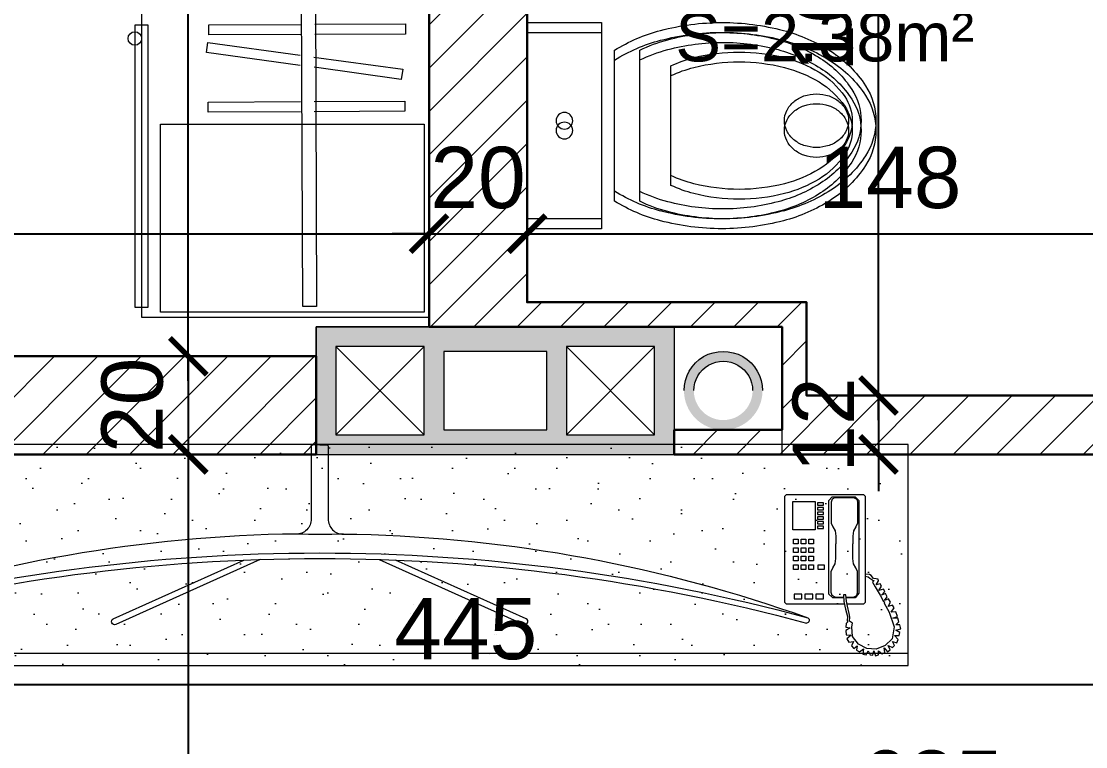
# Model space of a CAD drawing. Header units: feet. Extents: x 92587 to 97987, y -55119 to -48334.
# Drawn here: x 94881 to 95098, y -53821.9 to -53674.1 of the extents above; entities that cross this region are included whole.
import ezdxf

# ---------------------------------------------------------------- set-up
doc = ezdxf.new("R2010")
doc.units = ezdxf.units.FT
doc.header["$LTSCALE"] = 50
doc.header["$MEASUREMENT"] = 0
doc.layers.get('0').update_dxf_attribs({"color": 8})
for name, color, linetype, lineweight in [('BANJO', 160, 'Continuous', 9), ('MACONNERIE COUPE', 7, 'Continuous', 30), ('MACONNERIE HACHURE', 253, 'Continuous', 13), ('mobilimi', 8, 'Continuous', 9), ('PERCEMENT', 253, 'Continuous', 20)]:
    doc.layers.add(name, color=color, linetype=linetype, lineweight=lineweight)
doc.layers.add('BORD', color=5, linetype='Continuous')
doc.layers.add('COTE 50ème', color=1, linetype='Continuous')
doc.layers.add('DEMOL', color=7, linetype='Continuous', lineweight=60, true_color=0xa87e00)
doc.styles.add('RS_TEXT_1.50', font='arial.ttf', dxfattribs={"height": 12.5})
doc.styles.add('RS_TXT_50', font='arial.ttf', dxfattribs={"height": 12.5})
doc.dimstyles.new('RS_50CM_LINEAIRE', dxfattribs={"dimscale": 5, "dimtxt": 12.5, "dimasz": 1.5, "dimexe": 1, "dimexo": 2.5, "dimgap": 1, "dimtad": 1, "dimdec": 1, "dimrnd": 0.5, "dimdsep": 46, "dimtxsty": 'RS_TXT_50', "dimblk1": 'ARCHTICK', "dimblk2": 'ARCHTICK', "dimsah": 1, "dimcen": 2.5, "dimdle": 1, "dimclrt": 4, "dimadec": 0, "dimazin": 2, "dimtfac": 1, "dimtdec": 1, "dimtix": 1, "dimtmove": 2, "dimatfit": 3, "dimfxl": 1, "dimtolj": 1, "dimtzin": 0, "dimarcsym": 0})

# ---------------------------------------------------------------- blocks, each defined once
blk = doc.blocks.new('UniTAZZ_3')
at = {"layer": 'BANJO'}
for p, q in [((-152, 200), (-152, -200)), ((0, 200), (-152, 200)), ((0, -200), (0, 200)), ((-229.8, -144), (-229.8, 143.8)), ((-178.5, -143.6), (-178.5, 143.6)), ((-293.4, -111.7), (-293.4, 111.9)), ((-152, -200), (0, -200))]:
    blk.add_line(p, q, dxfattribs=at)
blk.add_circle((-76, 0), 17, dxfattribs=at)
for centre, radius, start, end in [((-397.3, -291.1), 491.2, 90, 104.7867), ((-397.3, -291.1), 491.2, 75.2133, 90), ((-435.1, -147.6), 342.9, 104.7867, 122.5078), ((-399.2, -261.3), 440.9, 90, 104.7867), ((-399.2, -261.3), 440.9, 75.2133, 90), ((-359.4, -147.6), 342.9, 58.1489, 75.2133), ((-433.2, -132.6), 307.7, 104.7867, 122.5078), ((-365.2, -132.6), 307.7, 63.9053, 75.2133), ((-492.9, -57), 235.4, 122.5078, 146.9765), ((-432.4, -238.1), 378.1, 90, 104.1209), ((-432.4, -238.1), 378.1, 75.8791, 90), ((-485, -51.2), 211.3, 122.5078, 146.9765), ((-462, -120.6), 256.9, 104.1209, 121.2723), ((-402.8, -120.6), 256.9, 64.7964, 75.8791), ((-507, -46.4), 170.2, 121.2723, 145.7058), ((-580.5, 0), 130.9, 146.9765, 180), ((-563.6, -0.1), 117.5, 146.9765, 180), ((-575.2, 0.1), 87.7, 145.7058, 180), ((-594.2, -11.9), 66, 109.092, 129.8827), ((-590.2, -23.4), 78.1, 90, 109.092), ((-590.2, -23.4), 78.1, 70.908, 90), ((-586.2, -11.9), 66, 50.1173, 70.908), ((-600.3, -4.6), 56.5, 129.8827, 153.6325), ((-580.1, -4.6), 56.5, 26.3675, 50.1173), ((-580.5, 0), 130.9, 180, 213.0235), ((-575.2, 0.1), 87.7, 180, 214.2942), ((-609.7, 0.1), 46, 153.6325, 180), ((-609.7, 0.1), 46, 180, 206.3675), ((-570.7, 0.1), 46, 0, 26.3675), ((-570.7, 0.1), 46, 333.6325, 0), ((-563.6, -0.1), 117.5, 180, 213.0235), ((-600.3, 4.7), 56.5, 206.3675, 230.1173), ((-580.1, 4.7), 56.5, 309.8827, 333.6325), ((-594.2, 12), 66, 230.1173, 250.908), ((-586.2, 12), 66, 289.092, 309.8827), ((-485, 51), 211.3, 213.0235, 237.4922), ((-507, 46.6), 170.2, 214.2942, 238.7277), ((-590.2, 23.5), 78.1, 250.908, 270), ((-590.2, 23.5), 78.1, 270, 289.092), ((-492.9, 57), 235.4, 213.0235, 237.4922), ((-462, 120.7), 256.9, 238.7277, 255.8791), ((-433.2, 132.3), 307.7, 237.4922, 255.2133), ((-432.4, 238.2), 378.1, 255.8791, 270), ((-432.4, 238.2), 378.1, 270, 284.1209), ((-402.8, 120.7), 256.9, 284.1209, 295.2036), ((-435.1, 147.6), 342.9, 237.4922, 255.2133), ((-365.2, 132.3), 307.7, 284.7867, 296.0947), ((-359.4, 147.6), 342.9, 284.7867, 301.8511), ((-399.2, 261.1), 440.9, 255.2133, 270), ((-399.2, 261.1), 440.9, 270, 284.7867), ((-397.3, 291.1), 491.2, 255.2133, 270), ((-397.3, 291.1), 491.2, 270, 284.7867)]:
    blk.add_arc(centre, radius, start, end, dxfattribs=at)
blk = doc.blocks.new('Samsung Curved UHD TV_top_cad-block.com')
at = {"color": 0}
for points in [[(-9.4, 104), (-9.4, 18.2, -0.414214), (-27.4, 0.2), (-43.3, 0.2, 0.08003), (-575.5, -98.3)], [(10.6, 104), (10.6, 18.2, 0.414214), (28.6, 0.2), (44.4, 0.2, -0.08003), (576.7, -98.3)], [(-69.5, -29.6), (-240.1, -106.2, -0.969023), (-243.1, -99.6), (-88.9, -30.3)], [(70.7, -29.6), (241.3, -106.2, 0.969023), (244.3, -99.6), (90.1, -30.3)]]:
    blk.add_lwpolyline(points, format="xyb", dxfattribs=at)
for points in [[(0.6, 105.8), (-7.6, 105.8)], [(0.6, 105.8), (8.8, 105.8)]]:
    blk.add_lwpolyline(points, dxfattribs=at)
for centre, radius, start, end in [((-7.6, 104), 1.8, 90, 180), ((8.8, 104), 1.8, 0, 90), ((-1.5, 2066.6), 2066.6, 269.2806, 270.801), ((0.6, -2232.7), 2210.8, 74.8955, 105.1045), ((0.6, -2232.7), 2204.3, 74.8955, 105.1045), ((-573.7, -101.2), 3.43, 122.2401, 267.969), ((574.9, -101.2), 3.43, 272.031, 57.7599)]:
    blk.add_arc(centre, radius, start, end, dxfattribs=at)
blk = doc.blocks.new('_ArchTick')
at = {"color": 0, "linetype": 'ByBlock', "const_width": 0.15}
blk.add_lwpolyline([(-0.5, -0.5), (0.5, 0.5)], dxfattribs=at)
blk = doc.blocks.new('*D1549')
at = {"layer": 'COTE 50ème', "color": 0, "lineweight": -2, "ltscale": 0.5, "transparency": 16777216}
for p, q in [((95194.11, -53774.86), (95194.11, -53814.29)), ((94749.11, -53794.86), (94749.11, -53814.29)), ((95199.11, -53809.29), (94744.11, -53809.29))]:
    blk.add_line(p, q, dxfattribs=at)
at = {"layer": 'Defpoints', "color": 0, "ltscale": 0.5, "transparency": 16777216}
for p in [(95194.11, -53762.36), (94749.11, -53782.36), (94749.11, -53809.29)]:
    blk.add_point(p, dxfattribs=at)
at = {"layer": 'COTE 50ème', "color": 0, "lineweight": -2, "ltscale": 0.5, "transparency": 16777216, "xscale": 7.5, "yscale": 7.5, "zscale": 7.5, "rotation": 180}
blk.add_blockref('_ArchTick', (94749.11, -53809.29), dxfattribs=at)
at = {"layer": 'COTE 50ème', "color": 0, "lineweight": -2, "ltscale": 0.5, "transparency": 16777216, "xscale": 7.5, "yscale": 7.5, "zscale": 7.5}
blk.add_blockref('_ArchTick', (95194.11, -53809.29), dxfattribs=at)
at = {"layer": 'COTE 50ème', "color": 4, "lineweight": 5, "ltscale": 0.5, "transparency": 16777216, "insert": (94971.61, -53797.93), "char_height": 12.5, "attachment_point": 5, "style": 'RS_TXT_50'}
blk.add_mtext('\\A1;445', dxfattribs=at)
blk = doc.blocks.new('*D1559')
at = {"layer": 'COTE 50ème', "color": 0, "lineweight": -2, "ltscale": 0.5, "transparency": 16777216}
for p, q in [((94639.11, -53729.86), (94639.11, -53712.38)), ((94964.11, -53723.86), (94964.11, -53712.38)), ((94634.11, -53717.38), (94969.11, -53717.38))]:
    blk.add_line(p, q, dxfattribs=at)
at = {"layer": 'Defpoints', "color": 0, "ltscale": 0.5, "transparency": 16777216}
for p in [(94964.11, -53717.38), (94964.11, -53736.36), (94639.11, -53742.36)]:
    blk.add_point(p, dxfattribs=at)
at = {"layer": 'COTE 50ème', "color": 0, "lineweight": -2, "ltscale": 0.5, "transparency": 16777216, "xscale": 7.5, "yscale": 7.5, "zscale": 7.5, "rotation": 180}
blk.add_blockref('_ArchTick', (94639.11, -53717.38), dxfattribs=at)
at = {"layer": 'COTE 50ème', "color": 0, "lineweight": -2, "ltscale": 0.5, "transparency": 16777216, "xscale": 7.5, "yscale": 7.5, "zscale": 7.5}
blk.add_blockref('_ArchTick', (94964.11, -53717.38), dxfattribs=at)
at = {"layer": 'COTE 50ème', "color": 4, "lineweight": 5, "ltscale": 0.5, "transparency": 16777216, "insert": (94801.61, -53705.99), "char_height": 12.5, "attachment_point": 5, "style": 'RS_TXT_50'}
blk.add_mtext('\\A1;325', dxfattribs=at)
blk = doc.blocks.new('*D1560')
at = {"layer": 'COTE 50ème', "color": 0, "lineweight": -2, "ltscale": 0.5, "transparency": 16777216}
for p, q in [((94964.11, -53723.86), (94964.11, -53712.38)), ((94984.11, -53723.86), (94984.11, -53712.38)), ((94964.11, -53717.38), (94956.61, -53717.38)), ((94964.11, -53717.38), (94984.11, -53717.38)), ((94984.11, -53717.38), (94991.61, -53717.38))]:
    blk.add_line(p, q, dxfattribs=at)
at = {"layer": 'Defpoints', "color": 0, "ltscale": 0.5, "transparency": 16777216}
for p in [(94984.11, -53717.38), (94964.11, -53736.36), (94984.11, -53736.36)]:
    blk.add_point(p, dxfattribs=at)
at = {"layer": 'COTE 50ème', "color": 0, "lineweight": -2, "ltscale": 0.5, "transparency": 16777216, "xscale": 7.5, "yscale": 7.5, "zscale": 7.5}
blk.add_blockref('_ArchTick', (94964.11, -53717.38), dxfattribs=at)
at = {"layer": 'COTE 50ème', "color": 0, "lineweight": -2, "ltscale": 0.5, "transparency": 16777216, "xscale": 7.5, "yscale": 7.5, "zscale": 7.5, "rotation": 180}
blk.add_blockref('_ArchTick', (94984.11, -53717.38), dxfattribs=at)
at = {"layer": 'COTE 50ème', "color": 4, "lineweight": 5, "ltscale": 0.5, "transparency": 16777216, "insert": (94974.11, -53706), "char_height": 12.5, "attachment_point": 5, "style": 'RS_TXT_50'}
blk.add_mtext('\\A1;20', dxfattribs=at)
blk = doc.blocks.new('*D1561')
at = {"layer": 'COTE 50ème', "color": 0, "lineweight": -2, "ltscale": 0.5, "transparency": 16777216}
for p, q in [((94984.11, -53723.86), (94984.11, -53712.38)), ((95132.11, -53723.86), (95132.11, -53712.38)), ((94979.11, -53717.38), (95137.11, -53717.38))]:
    blk.add_line(p, q, dxfattribs=at)
at = {"layer": 'Defpoints', "color": 0, "ltscale": 0.5, "transparency": 16777216}
for p in [(95132.11, -53717.38), (94984.11, -53736.36), (95132.11, -53736.36)]:
    blk.add_point(p, dxfattribs=at)
at = {"layer": 'COTE 50ème', "color": 0, "lineweight": -2, "ltscale": 0.5, "transparency": 16777216, "xscale": 7.5, "yscale": 7.5, "zscale": 7.5, "rotation": 180}
blk.add_blockref('_ArchTick', (94984.11, -53717.38), dxfattribs=at)
at = {"layer": 'COTE 50ème', "color": 0, "lineweight": -2, "ltscale": 0.5, "transparency": 16777216, "xscale": 7.5, "yscale": 7.5, "zscale": 7.5}
blk.add_blockref('_ArchTick', (95132.11, -53717.38), dxfattribs=at)
at = {"layer": 'COTE 50ème', "color": 4, "lineweight": 5, "ltscale": 0.5, "transparency": 16777216, "insert": (95058.11, -53706), "char_height": 12.5, "attachment_point": 5, "style": 'RS_TXT_50'}
blk.add_mtext('\\A1;148', dxfattribs=at)
blk = doc.blocks.new('*D1612')
at = {"layer": 'COTE 50ème', "color": 0, "lineweight": -2, "ltscale": 0.5, "transparency": 16777216}
for p, q in [((94915.02, -53747.36), (94915.02, -53562.36)), ((94951.61, -53567.36), (94910.02, -53567.36)), ((94928.61, -53742.36), (94910.02, -53742.36))]:
    blk.add_line(p, q, dxfattribs=at)
at = {"layer": 'Defpoints', "color": 0, "ltscale": 0.5, "transparency": 16777216}
for p in [(94915.02, -53567.36), (94964.11, -53567.36), (94941.11, -53742.36)]:
    blk.add_point(p, dxfattribs=at)
at = {"layer": 'COTE 50ème', "color": 0, "lineweight": -2, "ltscale": 0.5, "transparency": 16777216, "xscale": 7.5, "yscale": 7.5, "zscale": 7.5}
for p, rotation in [((94915.02, -53567.36), 90), ((94915.02, -53742.36), 270)]:
    blk.add_blockref('_ArchTick', p, dxfattribs=dict(at, rotation=rotation))
at = {"layer": 'COTE 50ème', "color": 4, "lineweight": 5, "ltscale": 0.5, "transparency": 16777216, "insert": (94903.63, -53654.86), "char_height": 12.5, "attachment_point": 5, "rotation": 90, "style": 'RS_TXT_50'}
blk.add_mtext('\\A1;175', dxfattribs=at)
blk = doc.blocks.new('*D1625')
at = {"layer": 'COTE 50ème', "color": 0, "lineweight": -2, "ltscale": 0.5, "transparency": 16777216}
for p, q in [((94915.02, -53742.36), (94915.02, -53734.86)), ((94928.61, -53742.36), (94910.02, -53742.36)), ((94915.02, -53742.36), (94915.02, -53762.36)), ((94928.61, -53762.36), (94910.02, -53762.36)), ((94915.02, -53762.36), (94915.02, -53769.86))]:
    blk.add_line(p, q, dxfattribs=at)
at = {"layer": 'Defpoints', "color": 0, "ltscale": 0.5, "transparency": 16777216}
for p in [(94941.11, -53742.36), (94915.02, -53762.36), (94941.11, -53762.36)]:
    blk.add_point(p, dxfattribs=at)
at = {"layer": 'COTE 50ème', "color": 0, "lineweight": -2, "ltscale": 0.5, "transparency": 16777216, "xscale": 7.5, "yscale": 7.5, "zscale": 7.5}
for p, rotation in [((94915.02, -53742.36), 270), ((94915.02, -53762.36), 90)]:
    blk.add_blockref('_ArchTick', p, dxfattribs=dict(at, rotation=rotation))
at = {"layer": 'COTE 50ème', "color": 4, "lineweight": 5, "ltscale": 0.5, "transparency": 16777216, "insert": (94903.63, -53752.36), "char_height": 12.5, "attachment_point": 5, "rotation": 90, "style": 'RS_TXT_50'}
blk.add_mtext('\\A1;20', dxfattribs=at)
blk = doc.blocks.new('*D1626')
at = {"layer": 'COTE 50ème', "color": 0, "lineweight": -2, "ltscale": 0.5, "transparency": 16777216}
for p, q in [((94915.02, -53757.36), (94915.02, -54167.36)), ((94928.61, -53762.36), (94910.02, -53762.36)), ((94971.61, -54162.36), (94910.02, -54162.36))]:
    blk.add_line(p, q, dxfattribs=at)
at = {"layer": 'Defpoints', "color": 0, "ltscale": 0.5, "transparency": 16777216}
for p in [(94941.11, -53762.36), (94915.02, -54162.36), (94984.11, -54162.36)]:
    blk.add_point(p, dxfattribs=at)
at = {"layer": 'COTE 50ème', "color": 0, "lineweight": -2, "ltscale": 0.5, "transparency": 16777216, "xscale": 7.5, "yscale": 7.5, "zscale": 7.5}
for p, rotation in [((94915.02, -53762.36), 90), ((94915.02, -54162.36), 270)]:
    blk.add_blockref('_ArchTick', p, dxfattribs=dict(at, rotation=rotation))
at = {"layer": 'COTE 50ème', "color": 4, "lineweight": 5, "ltscale": 0.5, "transparency": 16777216, "insert": (94903.63, -53962.36), "char_height": 12.5, "attachment_point": 5, "rotation": 90, "style": 'RS_TXT_50'}
blk.add_mtext('\\A1;400', dxfattribs=at)
blk = doc.blocks.new('*D1630')
at = {"layer": 'COTE 50ème', "color": 0, "lineweight": -2, "ltscale": 0.5, "transparency": 16777216}
for p, q in [((95055.78, -53755.36), (95055.78, -53584.36)), ((95031.65, -53589.36), (95060.78, -53589.36)), ((95053.61, -53750.36), (95060.78, -53750.36))]:
    blk.add_line(p, q, dxfattribs=at)
at = {"layer": 'Defpoints', "color": 0, "ltscale": 0.5, "transparency": 16777216}
for p in [(95019.15, -53589.36), (95055.78, -53589.36), (95041.11, -53750.36)]:
    blk.add_point(p, dxfattribs=at)
at = {"layer": 'COTE 50ème', "color": 0, "lineweight": -2, "ltscale": 0.5, "transparency": 16777216, "xscale": 7.5, "yscale": 7.5, "zscale": 7.5}
for p, rotation in [((95055.78, -53589.36), 90), ((95055.78, -53750.36), 270)]:
    blk.add_blockref('_ArchTick', p, dxfattribs=dict(at, rotation=rotation))
at = {"layer": 'COTE 50ème', "color": 4, "lineweight": 5, "ltscale": 0.5, "transparency": 16777216, "insert": (95044.4, -53669.86), "char_height": 12.5, "attachment_point": 5, "rotation": 90, "style": 'RS_TXT_50'}
blk.add_mtext('\\A1;161', dxfattribs=at)
blk = doc.blocks.new('*D1635')
at = {"layer": 'COTE 50ème', "color": 0, "lineweight": -2, "ltscale": 0.5, "transparency": 16777216}
for p, q in [((95055.78, -53750.36), (95055.78, -53742.86)), ((95053.61, -53750.36), (95060.78, -53750.36)), ((95055.78, -53750.36), (95055.78, -53762.36)), ((95055.78, -53762.36), (95055.78, -53769.86)), ((95057.64, -53762.36), (95060.78, -53762.36))]:
    blk.add_line(p, q, dxfattribs=at)
at = {"layer": 'Defpoints', "color": 0, "ltscale": 0.5, "transparency": 16777216}
for p in [(95041.11, -53750.36), (95045.14, -53762.36), (95055.78, -53762.36)]:
    blk.add_point(p, dxfattribs=at)
at = {"layer": 'COTE 50ème', "color": 0, "lineweight": -2, "ltscale": 0.5, "transparency": 16777216, "xscale": 7.5, "yscale": 7.5, "zscale": 7.5}
for p, rotation in [((95055.78, -53750.36), 270), ((95055.78, -53762.36), 90)]:
    blk.add_blockref('_ArchTick', p, dxfattribs=dict(at, rotation=rotation))
at = {"layer": 'COTE 50ème', "color": 4, "lineweight": 5, "ltscale": 0.5, "transparency": 16777216, "insert": (95044.5, -53756.36), "char_height": 12.5, "attachment_point": 5, "rotation": 90, "style": 'RS_TXT_50'}
blk.add_mtext('\\A1;12', dxfattribs=at)
blk = doc.blocks.new('*D2009')
at = {"layer": 'COTE 50ème', "color": 0, "lineweight": -2, "ltscale": 0.5, "transparency": 16777216}
for p, q in [((94749.11, -53794.86), (94749.11, -53845.4)), ((94744.11, -53840.4), (95389.11, -53840.4)), ((95384.11, -53838.92), (95384.11, -53845.4))]:
    blk.add_line(p, q, dxfattribs=at)
at = {"layer": 'Defpoints', "color": 0, "ltscale": 0.5, "transparency": 16777216}
for p in [(94749.11, -53782.36), (95384.11, -53826.42), (95384.11, -53840.4)]:
    blk.add_point(p, dxfattribs=at)
at = {"layer": 'COTE 50ème', "color": 0, "lineweight": -2, "ltscale": 0.5, "transparency": 16777216, "xscale": 7.5, "yscale": 7.5, "zscale": 7.5, "rotation": 180}
blk.add_blockref('_ArchTick', (94749.11, -53840.4), dxfattribs=at)
at = {"layer": 'COTE 50ème', "color": 0, "lineweight": -2, "ltscale": 0.5, "transparency": 16777216, "xscale": 7.5, "yscale": 7.5, "zscale": 7.5}
blk.add_blockref('_ArchTick', (95384.11, -53840.4), dxfattribs=at)
at = {"layer": 'COTE 50ème', "color": 4, "lineweight": 5, "ltscale": 0.5, "transparency": 16777216, "insert": (95066.61, -53829.02), "char_height": 12.5, "attachment_point": 5, "style": 'RS_TXT_50'}
blk.add_mtext('\\A1;635', dxfattribs=at)

msp = doc.modelspace()

# ---------------------------------------------------------------- hatches: boundary and pattern name
at = {"layer": 'MACONNERIE HACHURE'}
h = msp.add_hatch(dxfattribs=at)
h.set_pattern_fill('ANSI31', color=256, scale=50, style=0)
h.set_pattern_definition([(45, (845.911, 6550.742), (-4.41941738, 4.41941738), [])])
h.paths.add_polyline_path([(96464.11, -53567.36), (96464.11, -53736.36), (96392.11, -53736.36), (96392.11, -53757.36), (96414.11, -53757.36), (96414.11, -53762.36), (96234.11, -53762.36), (96234.11, -53750.36), (96284.11, -53750.36), (96284.11, -53577.36), (96306.11, -53577.36), (96306.11, -53589.36), (96296.11, -53589.36), (96296.11, -53750.36), (96387.11, -53750.36), (96387.11, -53731.36), (96444.11, -53731.36), (96444.11, -53589.36), (96388.11, -53589.36), (96388.11, -53577.36), (96452.11, -53577.36), (96452.11, -53567.36)])
h.paths.add_polyline_path([(95894.28, -52902.36), (95944.11, -52902.36), (95944.11, -52942.36), (95894.28, -52942.36)])
h.paths.add_polyline_path([(95734.11, -52902.36), (95774.11, -52902.36), (95774.11, -52942.36), (95734.11, -52942.36)])
h.paths.add_polyline_path([(95874.11, -52547.36), (95964.11, -52547.36), (95964.11, -52607.36), (96117.11, -52607.36), (96117.11, -52547.36), (96129.11, -52547.36), (96129.11, -52667.36), (96109.11, -52667.36), (96109.11, -52632.36), (95944.11, -52632.36), (95944.11, -52583.36), (95874.11, -52583.36), (95874.11, -52632.36), (95839.11, -52632.36), (95839.11, -52612.36), (95849.11, -52612.36), (95849.11, -52562.36), (95874.11, -52562.36), (95874.11, -52578.36), (95944.11, -52578.36), (95944.11, -52552.36), (95874.11, -52552.36)])
h.paths.add_polyline_path([(96444.11, -54162.36), (96344.11, -54162.36), (96344.11, -54187.36), (96444.11, -54187.36)])
h.paths.add_polyline_path([(96679.11, -52154.25), (96704.11, -52154.25), (96704.11, -52107.36), (96679.11, -52107.36)])
h.paths.add_polyline_path([(96679.11, -54052.36), (96704.11, -54052.36), (96704.11, -54072.36), (96679.11, -54072.36)])
h.paths.add_polyline_path([(95996.61, -52902.36), (95979.11, -52902.36), (95979.11, -52922.36), (95996.61, -52922.36)])
h.paths.add_polyline_path([(96319.11, -52789.36), (96329.11, -52789.36), (96329.11, -52777.36), (96289.11, -52777.36), (96289.11, -52789.36), (96299.11, -52789.36), (96299.11, -53107.36), (96129.11, -53107.36), (96129.11, -52789.36), (96207.12, -52789.36), (96207.12, -52777.36), (96129.11, -52777.36), (96129.11, -52767.36), (96109.11, -52767.36), (96109.11, -52902.36), (96096.61, -52902.36), (96096.61, -52922.36), (96109.11, -52922.36), (96109.11, -53137.36), (96130.11, -53137.36), (96130.11, -53467.36), (96228.12, -53467.36), (96228.12, -53455.36), (96150.11, -53455.36), (96150.11, -53137.36), (96320.11, -53137.36), (96320.11, -53455.36), (96310.11, -53455.36), (96310.11, -53467.36), (96350.11, -53467.36), (96350.11, -53455.36), (96340.11, -53455.36), (96340.11, -53137.36), (96679.11, -53137.36), (96679.11, -53182.36), (96704.11, -53182.36), (96704.11, -53132.36), (96814.11, -53132.36), (96814.11, -53112.36), (96704.11, -53112.36), (96704.11, -53062.36), (96679.11, -53062.36), (96679.11, -53107.36), (96319.11, -53107.36)])
h.paths.add_polyline_path([(96487.11, -53762.36), (96487.11, -53742.36), (96789.11, -53742.36), (96789.11, -53677.36), (96814.11, -53677.36), (96814.11, -53767.36), (96704.11, -53767.36), (96704.11, -53782.36), (96679.11, -53782.36), (96679.11, -53762.36)])
h.paths.add_polyline_path([(96044.11, -53859.36), (96019.11, -53859.36), (96019.11, -53581.36), (95967.11, -53581.36), (95967.11, -53559.36), (95979.11, -53559.36), (95979.11, -53569.36), (96104.11, -53569.36), (96104.11, -53581.36), (96044.11, -53581.36)])
h.paths.add_polyline_path([(96019.11, -53932.36), (96019.11, -53952.36), (95969.11, -53952.36), (95969.11, -54072.36), (95944.11, -54072.36), (95944.11, -53957.36), (95926.61, -53957.36), (95926.61, -53932.36)])
h.paths.add_polyline_path([(96679.11, -54122.36), (96679.11, -54162.36), (96624.11, -54162.36), (96624.11, -54187.36), (96704.11, -54187.36), (96704.11, -54122.36)])
h.paths.add_polyline_path([(96104.11, -54162.36), (96164.11, -54162.36), (96164.11, -54187.36), (96079.11, -54187.36), (96079.11, -54122.36), (96079.11, -54122.36), (96079.11, -54072.36), (96104.11, -54072.36)])
h.paths.add_polyline_path([(96679.11, -52482.36), (96679.11, -52424.25), (96704.11, -52424.25), (96704.11, -52477.36), (96814.11, -52477.36), (96814.11, -52567.36), (96789.11, -52567.36), (96789.11, -52502.36), (96456.11, -52502.36), (96456.11, -52675.36), (96444.11, -52675.36), (96444.11, -52667.36), (96388.11, -52667.36), (96388.11, -52655.36), (96444.11, -52655.36), (96444.11, -52507.36), (96296.11, -52507.36), (96296.11, -52655.36), (96306.11, -52655.36), (96306.11, -52667.36), (96284.11, -52667.36), (96284.11, -52494.36), (96234.24, -52494.36), (96234.24, -52482.36)])
h.paths.add_polyline_path([(96444.11, -52809.36), (96444.11, -52789.36), (96421.11, -52789.36), (96421.11, -52777.36), (96444.11, -52777.36), (96444.11, -52767.36), (96456.11, -52767.36), (96456.11, -52797.36), (96679.11, -52797.36), (96679.11, -52809.36)], flags=17)
h.paths.add_polyline_path([(96464.11, -53447.36), (96679.11, -53447.36), (96679.11, -53435.36), (96452.11, -53435.36), (96452.11, -53455.36), (96442.11, -53455.36), (96442.11, -53467.36), (96452.11, -53467.36), (96452.11, -53475.36), (96464.11, -53475.36)])
h.paths.add_polyline_path([(95879.11, -53447.36), (95879.11, -53459.36), (95967.11, -53459.36), (95967.11, -53467.36), (95979.11, -53467.36), (95979.11, -53447.36)])
h.paths.add_polyline_path([(96789.11, -52797.36), (96814.11, -52797.36), (96814.11, -52747.36), (96789.11, -52747.36)])
h.paths.add_polyline_path([(96789.11, -53447.36), (96814.11, -53447.36), (96814.11, -53497.36), (96789.11, -53497.36)])
h.paths.add_polyline_path([(96679.11, -52847.36), (96704.11, -52847.36), (96704.11, -52902.25), (96679.11, -52902.25)], flags=17)
h.paths.add_polyline_path([(96679.11, -53397.36), (96704.11, -53397.36), (96704.11, -53342.47), (96679.11, -53342.47)], flags=17)
h.paths.add_polyline_path([(95533.94, -52902.36), (95484.11, -52902.36), (95484.11, -52942.36), (95533.94, -52942.36)])
h.paths.add_polyline_path([(95694.11, -52902.36), (95654.11, -52902.36), (95654.11, -52942.36), (95694.11, -52942.36)])
h.paths.add_polyline_path([(95849.11, -52082.36), (95829.11, -52082.36), (95829.11, -52057.36), (95849.11, -52057.36)])
h.paths.add_polyline_path([(96164.11, -52082.36), (96164.11, -52057.36), (95984.11, -52057.36), (95984.11, -52082.36)])
h.paths.add_polyline_path([(95554.11, -52547.36), (95464.11, -52547.36), (95464.11, -52607.36), (95311.11, -52607.36), (95311.11, -52547.36), (95299.11, -52547.36), (95299.11, -52667.36), (95319.11, -52667.36), (95319.11, -52632.36), (95484.11, -52632.36), (95484.11, -52583.36), (95554.11, -52583.36), (95554.11, -52632.36), (95739.11, -52632.36), (95739.11, -52612.36), (95579.11, -52612.36), (95579.11, -52562.36), (95554.11, -52562.36), (95554.11, -52578.36), (95484.11, -52578.36), (95484.11, -52552.36), (95554.11, -52552.36)])
h.paths.add_polyline_path([(94984.11, -54162.36), (95084.11, -54162.36), (95084.11, -54187.36), (94984.11, -54187.36)])
h.paths.add_polyline_path([(94749.11, -52154.25), (94724.11, -52154.25), (94724.11, -52107.36), (94749.11, -52107.36)])
h.paths.add_polyline_path([(94749.11, -54052.36), (94724.11, -54052.36), (94724.11, -54072.36), (94749.11, -54072.36)])
h.paths.add_polyline_path([(95431.61, -52902.36), (95449.11, -52902.36), (95449.11, -52922.36), (95431.61, -52922.36)])
h.paths.add_polyline_path([(95729.11, -53932.36), (95746.61, -53932.36), (95746.61, -53957.36), (95729.11, -53957.36), (95729.11, -54122.36), (95699.11, -54122.36), (95699.11, -53957.36), (95681.5, -53957.36), (95681.5, -53932.36), (95699.11, -53932.36), (95699.11, -53459.36), (95631.11, -53459.36), (95631.11, -53447.36), (95699.11, -53447.36), (95699.11, -53272.36), (95729.11, -53272.36), (95729.11, -53447.36), (95797.11, -53447.36), (95797.11, -53459.36), (95729.11, -53459.36)])
h.paths.add_polyline_path([(95109.11, -52789.36), (95099.11, -52789.36), (95099.11, -52777.36), (95139.11, -52777.36), (95139.11, -52789.36), (95129.11, -52789.36), (95129.11, -53107.36), (95299.11, -53107.36), (95299.11, -52789.36), (95221.1, -52789.36), (95221.1, -52777.36), (95299.11, -52777.36), (95299.11, -52767.36), (95319.11, -52767.36), (95319.11, -52902.36), (95331.61, -52902.36), (95331.61, -52922.36), (95319.11, -52922.36), (95319.11, -53137.36), (95298.11, -53137.36), (95298.11, -53467.36), (95200.1, -53467.36), (95200.1, -53455.36), (95278.11, -53455.36), (95278.11, -53137.36), (95108.11, -53137.36), (95108.11, -53455.36), (95118.11, -53455.36), (95118.11, -53467.36), (95078.11, -53467.36), (95078.11, -53455.36), (95088.11, -53455.36), (95088.11, -53137.36), (94749.11, -53137.36), (94749.11, -53182.36), (94724.11, -53182.36), (94724.11, -53132.36), (94614.11, -53132.36), (94614.11, -53112.36), (94724.11, -53112.36), (94724.11, -53062.36), (94749.11, -53062.36), (94749.11, -53107.36), (95109.11, -53107.36)])
h.paths.add_polyline_path([(94964.11, -53736.36), (95036.11, -53736.36), (95036.11, -53757.36), (95014.11, -53757.36), (95014.11, -53762.36), (95194.11, -53762.36), (95194.11, -53750.36), (95144.11, -53750.36), (95144.11, -53577.36), (95122.11, -53577.36), (95122.11, -53589.36), (95132.11, -53589.36), (95132.11, -53750.36), (95041.11, -53750.36), (95041.11, -53731.36), (94984.11, -53731.36), (94984.11, -53589.36), (95040.11, -53589.36), (95040.11, -53577.36), (94976.11, -53577.36), (94976.11, -53567.36), (94964.11, -53567.36)])
h.paths.add_polyline_path([(94941.11, -53762.36), (94941.11, -53742.36), (94639.11, -53742.36), (94639.11, -53677.36), (94614.11, -53677.36), (94614.11, -53767.36), (94724.11, -53767.36), (94724.11, -53782.36), (94749.11, -53782.36), (94749.11, -53762.36)])
h.paths.add_polyline_path([(95384.11, -53859.36), (95409.11, -53859.36), (95409.11, -53581.36), (95461.11, -53581.36), (95461.11, -53559.36), (95449.11, -53559.36), (95449.11, -53569.36), (95324.11, -53569.36), (95324.11, -53581.36), (95384.11, -53581.36)])
h.paths.add_polyline_path([(95409.11, -53932.36), (95409.11, -53952.36), (95459.11, -53952.36), (95459.11, -54072.36), (95484.11, -54072.36), (95484.11, -53957.36), (95501.61, -53957.36), (95501.61, -53932.36)])
h.paths.add_polyline_path([(94749.11, -54122.36), (94749.11, -54162.36), (94804.11, -54162.36), (94804.11, -54187.36), (94724.11, -54187.36), (94724.11, -54122.36)])
h.paths.add_polyline_path([(95324.11, -54162.36), (95264.11, -54162.36), (95264.11, -54187.36), (95349.11, -54187.36), (95349.11, -54122.36), (95349.11, -54122.36), (95349.11, -54072.36), (95324.11, -54072.36)])
h.paths.add_polyline_path([(96679.11, -52082.36), (96624.11, -52082.36), (96624.11, -52057.36), (96679.11, -52057.36)])
h.paths.add_polyline_path([(96444.11, -52082.36), (96444.11, -52057.36), (96344.11, -52057.36), (96344.11, -52082.36)])
h.paths.add_polyline_path([(95729.11, -52082.36), (95579.11, -52082.36), (95579.11, -52057.36), (95729.11, -52057.36)])
h.paths.add_polyline_path([(95444.11, -52082.36), (94749.11, -52082.36), (94749.11, -52057.36), (95444.11, -52057.36)])
h.paths.add_polyline_path([(94749.11, -52482.36), (94749.11, -52424.25), (94724.11, -52424.25), (94724.11, -52477.36), (94614.11, -52477.36), (94614.11, -52567.36), (94639.11, -52567.36), (94639.11, -52502.36), (94972.11, -52502.36), (94972.11, -52675.36), (94984.11, -52675.36), (94984.11, -52667.36), (95040.11, -52667.36), (95040.11, -52655.36), (94984.11, -52655.36), (94984.11, -52507.36), (95132.11, -52507.36), (95132.11, -52655.36), (95122.11, -52655.36), (95122.11, -52667.36), (95144.11, -52667.36), (95144.11, -52494.36), (95193.98, -52494.36), (95193.98, -52482.36)])
h.paths.add_polyline_path([(94984.11, -52809.36), (94984.11, -52789.36), (95007.11, -52789.36), (95007.11, -52777.36), (94984.11, -52777.36), (94984.11, -52767.36), (94972.11, -52767.36), (94972.11, -52797.36), (94749.11, -52797.36), (94749.11, -52809.36)], flags=17)
h.paths.add_polyline_path([(94964.11, -53447.36), (94749.11, -53447.36), (94749.11, -53435.36), (94976.11, -53435.36), (94976.11, -53455.36), (94986.11, -53455.36), (94986.11, -53467.36), (94976.11, -53467.36), (94976.11, -53475.36), (94964.11, -53475.36)])
h.paths.add_polyline_path([(95549.11, -53447.36), (95549.11, -53459.36), (95461.11, -53459.36), (95461.11, -53467.36), (95449.11, -53467.36), (95449.11, -53447.36)])
h.paths.add_polyline_path([(94639.11, -52797.36), (94614.11, -52797.36), (94614.11, -52747.36), (94639.11, -52747.36)])
h.paths.add_polyline_path([(94639.11, -53447.36), (94614.11, -53447.36), (94614.11, -53497.36), (94639.11, -53497.36)])
h.paths.add_polyline_path([(94749.11, -52847.36), (94724.11, -52847.36), (94724.11, -52902.25), (94749.11, -52902.25)], flags=17)
h.paths.add_polyline_path([(94749.11, -53397.36), (94724.11, -53397.36), (94724.11, -53342.47), (94749.11, -53342.47)], flags=17)
at = {"layer": 'mobilimi'}
h = msp.add_hatch(dxfattribs=at)
h.set_pattern_fill('CUT_STONE', color=256, angle=180, style=0, pattern_type=2)
h.set_pattern_definition([(135, (92972.7285, -53258.134), (6.36396, 6.36396), [0, -6, 0, -9]), (70, (92952.7285, -53258.134), (-8.457234, 3.07818), [0, -4.4, 0, -7.6])])
h.paths.add_polyline_path([(94821.82, -53805.36), (95061.82, -53805.36), (95061.82, -53760.36), (94821.82, -53760.36)])
at = {"layer": 'PERCEMENT'}
h = msp.add_hatch(color=256, dxfattribs=at)
h.paths.add_polyline_path([(95014.11, -53762.36), (94941.11, -53762.36), (94941.11, -53736.36), (95014.11, -53736.36)])
h.paths.add_polyline_path([(95010.11, -53758.36), (95010.11, -53740.36), (94992.11, -53740.36), (94992.11, -53758.36)], flags=0)
h.paths.add_polyline_path([(94988.11, -53741.36), (94967.11, -53741.36), (94967.11, -53757.36), (94988.11, -53757.36)], flags=0)
h.paths.add_polyline_path([(94963.11, -53758.36), (94963.11, -53740.36), (94945.11, -53740.36), (94945.11, -53758.36)], flags=0)
h = msp.add_hatch(color=256, dxfattribs=at)
edge = h.paths.add_edge_path()
edge.add_ellipse((95024.11, -53749.36), major_axis=(5.66, -5.66), ratio=1, start_angle=45, end_angle=225, ccw=False)
edge.add_ellipse((95024.11, -53749.36), major_axis=(5.66, -5.66), ratio=1, start_angle=-135, end_angle=45, ccw=False)
edge = h.paths.add_edge_path(flags=0)
edge.add_ellipse((95024.11, -53749.36), major_axis=(-4.24, -4.24), ratio=1, start_angle=315, end_angle=495)
edge.add_ellipse((95024.11, -53749.36), major_axis=(-4.24, -4.24), ratio=1, start_angle=135, end_angle=315)

# ---------------------------------------------------------------- linework, layer by layer
at = {"layer": 'BORD', "lineweight": 5, "ltscale": 0.5}
msp.add_lwpolyline([(94941.11, -53762.36), (95036.11, -53762.36), (95036.11, -53736.36), (94941.11, -53736.36)], close=True, dxfattribs=at)
at = {"layer": 'MACONNERIE COUPE'}
for points in [[(94964.11, -53736.36), (95036.11, -53736.36), (95036.11, -53757.36), (95014.11, -53757.36), (95014.11, -53762.36), (95194.11, -53762.36), (95194.11, -53750.36), (95144.11, -53750.36), (95144.11, -53577.36), (95122.11, -53577.36), (95122.11, -53589.36), (95132.11, -53589.36), (95132.11, -53750.36), (95041.11, -53750.36), (95041.11, -53731.36), (94984.11, -53731.36), (94984.11, -53589.36), (95040.11, -53589.36), (95040.11, -53577.36), (94976.11, -53577.36), (94976.11, -53567.36), (94964.11, -53567.36)], [(94941.11, -53762.36), (94941.11, -53742.36), (94639.11, -53742.36), (94639.11, -53677.36), (94614.11, -53677.36), (94614.11, -53767.36), (94724.11, -53767.36), (94724.11, -53782.36), (94749.11, -53782.36), (94749.11, -53762.36)]]:
    msp.add_lwpolyline(points, close=True, dxfattribs=at)
at = {"layer": 'mobilimi'}
for p, q in [((94938.36, -53732.22), (94937.8, -53579.38)), ((94940.67, -53579.38), (94941.18, -53732.22)), ((95061.82, -53760.36), (94821.82, -53760.36)), ((95014.11, -53760.36), (94941.11, -53760.36)), ((95061.82, -53805.36), (95061.82, -53760.36)), ((95036.69, -53770.83), (95037.01, -53770.52)), ((95036.69, -53792.53), (95036.69, -53770.83)), ((95037.01, -53770.52), (95052.74, -53770.52)), ((95045.66, -53771.77), (95046.29, -53770.99)), ((95046.29, -53770.99), (95051.01, -53770.99)), ((95046.92, -53771.15), (95046.29, -53771.46)), ((95046.92, -53771.15), (95050.69, -53771.15)), ((95050.69, -53771.15), (95051.32, -53771.46)), ((95051.01, -53770.99), (95051.79, -53771.77)), ((95052.74, -53770.52), (95053.05, -53770.83)), ((95053.05, -53770.83), (95053.05, -53792.53)), ((95038.27, -53777.75), (95038.27, -53771.93)), ((95038.27, -53771.93), (95042.83, -53771.93)), ((95042.83, -53771.93), (95042.83, -53777.75)), ((95044.56, -53772.25), (95043.3, -53772.25)), ((95043.3, -53772.25), (95043.3, -53772.72)), ((95043.3, -53772.72), (95044.56, -53772.72)), ((95044.56, -53773.19), (95043.3, -53773.19)), ((95043.3, -53773.19), (95043.3, -53773.66)), ((95044.56, -53772.72), (95044.56, -53772.25)), ((95044.56, -53773.66), (95044.56, -53773.19)), ((95045.66, -53790.8), (95045.66, -53771.77)), ((95046.29, -53771.46), (95046.13, -53772.09)), ((95046.13, -53772.09), (95046.13, -53776.34)), ((95051.32, -53771.46), (95051.48, -53772.09)), ((95051.48, -53772.09), (95051.48, -53776.34)), ((95051.79, -53771.77), (95051.79, -53790.65)), ((95043.3, -53773.66), (95044.56, -53773.66)), ((95044.56, -53774.13), (95043.3, -53774.13)), ((95043.3, -53774.13), (95043.3, -53774.61)), ((95043.3, -53774.61), (95044.56, -53774.61)), ((95043.3, -53775.08), (95043.3, -53775.55)), ((95044.56, -53775.08), (95043.3, -53775.08)), ((95043.3, -53775.55), (95044.56, -53775.55)), ((95044.56, -53774.61), (95044.56, -53774.13)), ((95044.56, -53775.55), (95044.56, -53775.08)), ((95044.56, -53776.02), (95043.3, -53776.02)), ((95043.3, -53776.02), (95043.3, -53776.49)), ((95043.3, -53776.49), (95044.56, -53776.49)), ((95044.56, -53776.96), (95043.3, -53776.96)), ((95043.3, -53776.96), (95043.3, -53777.44)), ((95043.3, -53777.44), (95044.56, -53777.44)), ((95044.56, -53776.49), (95044.56, -53776.02)), ((95044.56, -53777.44), (95044.56, -53776.96)), ((95046.13, -53776.34), (95046.44, -53777.12)), ((95046.44, -53777.12), (95046.92, -53777.91)), ((95051.16, -53777.12), (95050.69, -53777.91)), ((95051.48, -53776.34), (95051.16, -53777.12)), ((95042.83, -53777.75), (95038.27, -53777.75)), ((95038.42, -53780.58), (95038.42, -53779.64)), ((95038.42, -53779.64), (95039.37, -53779.64)), ((95039.37, -53779.64), (95039.37, -53780.58)), ((95040, -53779.64), (95040.94, -53779.64)), ((95040, -53780.58), (95040, -53779.64)), ((95040.94, -53779.64), (95040.94, -53780.58)), ((95041.57, -53780.58), (95041.57, -53779.64)), ((95041.57, -53779.64), (95042.51, -53779.64)), ((95042.51, -53779.64), (95042.51, -53780.58)), ((95046.92, -53777.91), (95047.07, -53779.01)), ((95047.07, -53779.01), (95047.07, -53780.58)), ((95050.69, -53777.91), (95050.53, -53779.01)), ((95050.53, -53779.01), (95050.53, -53780.58)), ((95039.37, -53780.58), (95038.42, -53780.58)), ((95038.42, -53782.31), (95038.42, -53781.37)), ((95038.42, -53781.37), (95039.37, -53781.37)), ((95039.37, -53781.37), (95039.37, -53782.31)), ((95040.94, -53780.58), (95040, -53780.58)), ((95040, -53782.31), (95040, -53781.37)), ((95040, -53781.37), (95040.94, -53781.37)), ((95040.94, -53781.37), (95040.94, -53782.31)), ((95042.51, -53780.58), (95041.57, -53780.58)), ((95041.57, -53782.31), (95041.57, -53781.37)), ((95041.57, -53781.37), (95042.51, -53781.37)), ((95042.51, -53781.37), (95042.51, -53782.31)), ((95047.07, -53783.57), (95047.07, -53780.58)), ((95050.53, -53783.57), (95050.53, -53780.58)), ((95039.37, -53782.31), (95038.42, -53782.31)), ((95038.42, -53784.04), (95038.42, -53783.1)), ((95038.42, -53783.1), (95039.37, -53783.1)), ((95039.37, -53784.04), (95038.42, -53784.04)), ((95039.37, -53783.1), (95039.37, -53784.04)), ((95040.94, -53782.31), (95040, -53782.31)), ((95040, -53783.1), (95040.94, -53783.1)), ((95040, -53784.04), (95040, -53783.1)), ((95040.94, -53784.04), (95040, -53784.04)), ((95040.94, -53783.1), (95040.94, -53784.04)), ((95042.51, -53782.31), (95041.57, -53782.31)), ((95041.57, -53783.1), (95042.51, -53783.1)), ((95041.57, -53784.04), (95041.57, -53783.1)), ((95042.51, -53784.04), (95041.57, -53784.04)), ((95042.51, -53783.1), (95042.51, -53784.04)), ((95046.92, -53784.67), (95047.07, -53783.57)), ((95050.69, -53784.67), (95050.53, -53783.57)), ((95038.42, -53785.77), (95038.42, -53784.83)), ((95038.42, -53784.83), (95039.37, -53784.83)), ((95039.37, -53785.77), (95038.42, -53785.77)), ((95039.37, -53784.83), (95039.37, -53785.77)), ((95040, -53784.83), (95040.94, -53784.83)), ((95040, -53785.77), (95040, -53784.83)), ((95040.94, -53785.77), (95040, -53785.77)), ((95040.94, -53784.83), (95040.94, -53785.77)), ((95041.57, -53785.77), (95041.57, -53784.83)), ((95041.57, -53784.83), (95042.51, -53784.83)), ((95042.51, -53785.77), (95041.57, -53785.77)), ((95042.51, -53784.83), (95042.51, -53785.77)), ((95043.46, -53785.77), (95043.46, -53784.83)), ((95043.46, -53784.83), (95044.71, -53784.83)), ((95044.71, -53785.77), (95043.46, -53785.77)), ((95044.71, -53784.83), (95044.71, -53785.77)), ((95046.13, -53786.24), (95046.44, -53785.46)), ((95046.13, -53790.49), (95046.13, -53786.24)), ((95046.44, -53785.46), (95046.92, -53784.67)), ((95051.16, -53785.46), (95050.69, -53784.67)), ((95051.48, -53786.24), (95051.16, -53785.46)), ((95051.48, -53790.49), (95051.48, -53786.24)), ((95053.92, -53786.81), (95053.05, -53786.72)), ((95053.05, -53787.19), (95053.63, -53787.32)), ((95053.63, -53787.32), (95053.98, -53787.57)), ((95054.3, -53787.03), (95053.92, -53786.81)), ((95053.98, -53787.57), (95054.4, -53787.86)), ((95054.75, -53787.64), (95054.3, -53787.03)), ((95054.4, -53787.86), (95054.59, -53788.05)), ((95054.91, -53788.05), (95054.52, -53788.37)), ((95054.52, -53788.37), (95055.1, -53789.32)), ((95054.59, -53788.05), (95054.91, -53788.05)), ((95055.32, -53787.67), (95054.75, -53787.64)), ((95055.29, -53788.94), (95055.8, -53788.11)), ((95055.67, -53787.76), (95055.32, -53787.67)), ((95055.8, -53788.11), (95055.67, -53787.76)), ((95046.29, -53791.12), (95046.13, -53790.49)), ((95051.79, -53790.65), (95051.01, -53791.59)), ((95051.32, -53791.12), (95051.48, -53790.49)), ((95055.1, -53789.32), (95056.12, -53791.04)), ((95056.12, -53788.69), (95055.29, -53788.94)), ((95055.86, -53790.09), (95056.37, -53789.17)), ((95056.78, -53789.8), (95055.86, -53790.09)), ((95056.37, -53789.17), (95056.12, -53788.69)), ((95056.37, -53791.04), (95057.04, -53790.31)), ((95057.23, -53790.66), (95056.37, -53791.04)), ((95057.04, -53790.31), (95056.78, -53789.8)), ((95057.55, -53791.36), (95057.23, -53790.66)), ((95037.01, -53792.85), (95036.69, -53792.53)), ((95048.8, -53792.85), (95037.01, -53792.85)), ((95040.15, -53790.8), (95038.58, -53790.8)), ((95038.58, -53790.8), (95038.58, -53791.75)), ((95038.58, -53791.75), (95040.15, -53791.75)), ((95040.15, -53791.75), (95040.15, -53790.8)), ((95042.36, -53790.8), (95040.78, -53790.8)), ((95040.78, -53790.8), (95040.78, -53791.75)), ((95040.78, -53791.75), (95042.36, -53791.75)), ((95042.36, -53791.75), (95042.36, -53790.8)), ((95044.56, -53790.8), (95042.98, -53790.8)), ((95042.98, -53790.8), (95042.98, -53791.75)), ((95042.98, -53791.75), (95044.56, -53791.75)), ((95044.56, -53791.75), (95044.56, -53790.8)), ((95046.44, -53791.59), (95045.66, -53790.8)), ((95046.92, -53791.43), (95046.29, -53791.12)), ((95048.66, -53791.59), (95046.44, -53791.59)), ((95046.92, -53791.43), (95048.65, -53791.43)), ((95048.65, -53790.96), (95048.67, -53792.32)), ((95049.12, -53790.96), (95048.65, -53790.96)), ((95048.67, -53792.32), (95049.05, -53793.91)), ((95049.21, -53792.22), (95049.12, -53790.96)), ((95049.15, -53791.43), (95050.69, -53791.43)), ((95051.01, -53791.59), (95049.16, -53791.59)), ((95049.43, -53793.24), (95049.21, -53792.22)), ((95052.74, -53792.85), (95049.35, -53792.85)), ((95050.69, -53791.43), (95051.32, -53791.12)), ((95053.05, -53792.53), (95052.74, -53792.85)), ((95056.12, -53791.04), (95056.78, -53792.35)), ((95056.78, -53792.35), (95057.01, -53792.41)), ((95057.01, -53792.41), (95056.91, -53792.67)), ((95056.91, -53792.67), (95057.93, -53794.52)), ((95056.98, -53792.1), (95057.55, -53791.36)), ((95057.84, -53791.81), (95056.98, -53792.1)), ((95057.71, -53793.34), (95058.19, -53792.48)), ((95058.19, -53792.48), (95057.84, -53791.81)), ((95049.05, -53793.91), (95049.43, -53795.41)), ((95049.81, -53794.74), (95049.43, -53793.24)), ((95049.91, -53795.5), (95049.81, -53794.74)), ((95058.6, -53793.08), (95057.71, -53793.34)), ((95057.93, -53794.52), (95058.98, -53797.51)), ((95058.38, -53794.52), (95058.95, -53793.59)), ((95059.33, -53794.42), (95058.38, -53794.52)), ((95058.95, -53793.59), (95058.6, -53793.08)), ((95059.62, -53795.38), (95059.33, -53794.42)), ((95049.15, -53796.78), (95049.08, -53797.54)), ((95049.5, -53796.43), (95049.15, -53796.78)), ((95049.43, -53795.41), (95049.4, -53796.24)), ((95049.4, -53796.24), (95049.5, -53796.43)), ((95049.88, -53796.33), (95049.91, -53795.5)), ((95050.45, -53796.75), (95049.88, -53796.33)), ((95050.32, -53797.48), (95050.45, -53796.75)), ((95058.69, -53795.73), (95059.62, -53795.38)), ((95059.71, -53795.69), (95058.69, -53795.73)), ((95059.27, -53797.06), (95059.94, -53796.43)), ((95060.13, -53797.06), (95059.27, -53797.06)), ((95059.94, -53796.43), (95059.71, -53795.69)), ((95060.29, -53797.86), (95060.13, -53797.06)), ((95049.08, -53797.54), (95050.01, -53797.7)), ((95050.01, -53797.7), (95049.11, -53798.24)), ((95049.11, -53798.24), (95049.18, -53799.1)), ((95049.18, -53799.1), (95050.2, -53799.2)), ((95050.2, -53799.2), (95049.31, -53799.9)), ((95050.48, -53799.48), (95050.32, -53797.48)), ((95058.98, -53797.51), (95058.54, -53799.9)), ((95059.78, -53800.09), (95059.01, -53799.23)), ((95059.01, -53799.23), (95060, -53799.26)), ((95059.3, -53798.15), (95060.29, -53797.86)), ((95060.13, -53798.62), (95059.3, -53798.15)), ((95060, -53799.26), (95060.13, -53798.62)), ((95049.31, -53799.9), (95049.72, -53800.63)), ((95049.72, -53800.63), (95050.67, -53800.44)), ((95050.67, -53800.44), (95050.23, -53801.33)), ((95050.23, -53801.33), (95050.71, -53801.9)), ((95051.69, -53801.01), (95050.48, -53799.48)), ((95050.71, -53801.9), (95051.44, -53801.36)), ((95051.44, -53801.36), (95051.31, -53802.22)), ((95053.38, -53801.9), (95051.69, -53801.01)), ((95057.13, -53801.27), (95055.29, -53802.06)), ((95058.54, -53799.9), (95057.13, -53801.27)), ((95057.74, -53801.3), (95058.63, -53801.68)), ((95058.12, -53802.16), (95057.74, -53801.3)), ((95058.6, -53800.44), (95059.52, -53800.73)), ((95059.04, -53801.3), (95058.6, -53800.44)), ((95058.63, -53801.68), (95059.04, -53801.3)), ((95059.52, -53800.73), (95059.78, -53800.09)), ((94821.82, -53802.86), (95061.82, -53802.86)), ((95051.31, -53802.22), (95051.92, -53802.61)), ((95051.92, -53802.61), (95052.68, -53801.97)), ((95052.68, -53801.97), (95052.58, -53803.02)), ((95052.58, -53803.02), (95053.25, -53803.21)), ((95053.25, -53803.21), (95053.67, -53802.35)), ((95055.29, -53802.06), (95053.38, -53801.9)), ((95053.67, -53802.35), (95054.05, -53803.21)), ((95054.05, -53803.21), (95054.59, -53803.27)), ((95054.59, -53803.27), (95054.81, -53802.35)), ((95054.81, -53802.35), (95055.16, -53803.37)), ((95055.16, -53803.37), (95055.77, -53803.21)), ((95055.77, -53803.21), (95055.8, -53802.35)), ((95055.8, -53802.35), (95056.53, -53802.99)), ((95056.53, -53802.99), (95057.04, -53802.73)), ((95057.04, -53802.73), (95056.94, -53801.78)), ((95056.94, -53801.78), (95057.61, -53802.61)), ((95057.61, -53802.61), (95058.12, -53802.16)), ((94821.82, -53805.36), (95061.82, -53805.36))]:
    msp.add_line(p, q, dxfattribs=at)
for points in [[(94905.49, -53577.36), (94905.49, -53734.36), (94964.11, -53734.36), (94964.11, -53577.36)], [(94906.86, -53732.35), (94906.86, -53674.86), (94904.11, -53674.86), (94904.11, -53732.35)], [(94963.11, -53695.09), (94963.11, -53733.36), (94909.34, -53733.36), (94909.34, -53695.09)]]:
    msp.add_lwpolyline(points, close=True, dxfattribs=at)
for points in [[(94938.02, -53676.8), (94919.2, -53676.89), (94919.19, -53674.81), (94938.01, -53674.72)], [(94940.83, -53674.71), (94959.3, -53674.62), (94959.31, -53676.69)], [(94959.31, -53676.69), (94940.84, -53676.78)], [(94937.84, -53683.08), (94918.71, -53680.45), (94919, -53678.39), (94937.83, -53680.99)], [(94940.65, -53681.38), (94958.74, -53683.87), (94958.45, -53685.93)], [(94958.45, -53685.93), (94940.66, -53683.47)], [(94937.88, -53692.54), (94919.06, -53692.63), (94919.05, -53690.56), (94937.87, -53690.47)], [(94940.69, -53690.45), (94959.17, -53690.36), (94959.18, -53692.44)], [(94959.18, -53692.44), (94940.7, -53692.53)], [(94941.18, -53732.22), (94938.36, -53732.22)]]:
    msp.add_lwpolyline(points, dxfattribs=at)
msp.add_circle((94904.11, -53677.61), 1.38, dxfattribs=at)
at = {"layer": 'PERCEMENT'}
for p, q in [((94941.11, -53762.36), (94941.11, -53736.36)), ((94941.11, -53736.36), (95014.11, -53736.36)), ((95014.11, -53736.36), (95014.11, -53762.36)), ((94963.11, -53740.36), (94945.11, -53740.36)), ((94945.11, -53740.36), (94945.11, -53758.36)), ((94963.11, -53758.36), (94945.11, -53740.36)), ((94963.11, -53740.36), (94945.11, -53758.36)), ((94963.11, -53758.36), (94963.11, -53740.36)), ((95010.11, -53740.36), (94992.11, -53740.36)), ((94992.11, -53740.36), (94992.11, -53758.36)), ((95010.11, -53758.36), (94992.11, -53740.36)), ((95010.11, -53740.36), (94992.11, -53758.36)), ((95010.11, -53758.36), (95010.11, -53740.36)), ((94988.11, -53741.36), (94967.11, -53741.36)), ((94967.11, -53741.36), (94967.11, -53757.36)), ((94988.11, -53757.36), (94988.11, -53741.36)), ((94967.11, -53757.36), (94988.11, -53757.36)), ((94945.11, -53758.36), (94963.11, -53758.36)), ((94992.11, -53758.36), (95010.11, -53758.36))]:
    msp.add_line(p, q, dxfattribs=at)
at = {"layer": 'PERCEMENT', "extrusion": (0, 0, -1)}
for major_axis in [(5.66, -5.66), (4.24, -4.24)]:
    msp.add_ellipse((95024.11, -53749.36), major_axis=major_axis, ratio=1, start_param=2.356194, end_param=5.497787, dxfattribs=at)

# ---------------------------------------------------------------- block references
at = {"layer": 'mobilimi', "xscale": -0.09999999999126918, "yscale": 0.09999999999126918, "zscale": 0.09999999999126918, "rotation": 359.9999327394575}
for p in [(94984.11, -53694.36), (94984.11, -53696.36)]:
    msp.add_blockref('UniTAZZ_3', p, dxfattribs=at)
at = {"layer": 'mobilimi', "xscale": -0.1728, "yscale": 0.1728, "zscale": 0.1728}
msp.add_blockref('Samsung Curved UHD TV_top_cad-block.com', (94941.92, -53778.65), dxfattribs=at)

# ---------------------------------------------------------------- texts
at = {"layer": 'DEMOL', "lineweight": -2, "insert": (95044.81, -53669.01), "char_height": 10, "width": 93.9293, "attachment_point": 5, "style": 'RS_TEXT_1.50'}
msp.add_mtext('WC\\PS=2.38m²', dxfattribs=at)

# ---------------------------------------------------------------- dimensions: what is measured, and where the dimension line sits
at = {"layer": 'COTE 50ème', "lineweight": 5, "ltscale": 0.5}
for base, p1, p2, angle, picture, middle in [((94915.02, -53567.36), (94941.11, -53742.36), (94964.11, -53567.36), 90, '*D1612', (94903.63, -53654.86)), ((95055.78, -53589.36), (95041.11, -53750.36), (95019.15, -53589.36), 90, '*D1630', (95044.4, -53669.86)), ((94964.11, -53717.38), (94639.11, -53742.36), (94964.11, -53736.36), 180, '*D1559', (94801.61, -53705.99)), ((94984.11, -53717.38), (94964.11, -53736.36), (94984.11, -53736.36), 180, '*D1560', (94974.11, -53706)), ((95132.11, -53717.38), (94984.11, -53736.36), (95132.11, -53736.36), 180, '*D1561', (95058.11, -53706)), ((94915.02, -53762.36), (94941.11, -53742.36), (94941.11, -53762.36), 90, '*D1625', (94903.63, -53752.36)), ((95055.78, -53762.36), (95041.11, -53750.36), (95045.14, -53762.36), 90, '*D1635', (95044.5, -53756.36)), ((94915.02, -54162.36), (94941.11, -53762.36), (94984.11, -54162.36), 90, '*D1626', (94903.63, -53962.36))]:
    dim = msp.add_linear_dim(base=base, p1=p1, p2=p2, angle=angle, dimstyle='RS_50CM_LINEAIRE', dxfattribs=at)
    dim.commit()
    dim.dimension.update_dxf_attribs({"geometry": picture, "text_midpoint": middle})
for base, p1, p2, picture, middle in [((94749.11, -53809.29), (95194.11, -53762.36), (94749.11, -53782.36), '*D1549', (94971.61, -53797.93)), ((95384.11, -53840.4), (94749.11, -53782.36), (95384.11, -53826.42), '*D2009', (95066.61, -53829.02))]:
    dim = msp.add_linear_dim(base=base, p1=p1, p2=p2, dimstyle='RS_50CM_LINEAIRE', dxfattribs=at)
    dim.commit()
    dim.dimension.update_dxf_attribs({"geometry": picture, "text_midpoint": middle})

doc.saveas('drawing.dxf')
